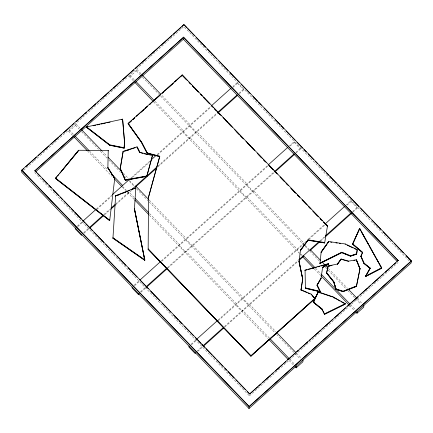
<?xml version="1.0" encoding="UTF-8"?>
<svg xmlns="http://www.w3.org/2000/svg" width="433" height="433" viewBox="0 0 433 433"><rect width="100%" height="100%" fill="white"/><g stroke="black" fill="none" stroke-linecap="round" stroke-linejoin="round"><path stroke-width="0.32" stroke-dasharray="2.17 1.62" d="M72.549 135.372L68.804 131.475L68.95 129.684L73.621 134.539M68.804 131.475L75.558 125.408L75.71 123.622L80.376 128.471M133.369 80.787L129.619 76.89L129.77 75.098L134.436 79.953M129.619 76.89L136.373 70.823L136.525 69.031L141.196 73.886M232.911 87.336L237.43 83.277L237.506 82.384L232.986 86.438M239.227 93.901L243.747 89.842L243.822 88.949L239.303 93.003M34.721 172.643L249.44 395.87L249.543 394.674M290.251 145.975L294.267 142.37L294.343 141.472L289.325 145.981M296.064 152.99L300.583 148.936L300.659 148.037L295.636 152.546M347.087 205.063L351.103 201.459L351.179 200.56L346.162 205.069M352.9 212.078L357.42 208.024L357.496 207.131L352.473 211.634M23.658 170.337L33.698 161.325M34.202 160.876L39.728 155.918M40.226 155.469L45.752 150.511M46.255 150.056L183.825 26.575L409.77 261.472M77.339 226.145L82.357 221.636M96.418 209.02L111.985 195.05M131.064 177.925L150.143 160.8M157.174 154.489L210.898 106.269M77.767 226.589L82.784 222.08M96.846 209.464L111.405 196.393M132.493 177.465L150.067 161.693M157.596 154.933L211.32 106.713M83.656 232.71L88.673 228.202M103.736 214.681L109.76 209.274M115.79 203.867L129.343 191.7M157.964 166.012L217.209 112.834M84.078 233.154L89.101 228.646M104.667 214.676L109.684 210.173M115.714 204.76L131.778 190.341M157.888 166.905L217.637 113.278M134.176 285.233L139.193 280.73M161.287 260.899L267.735 165.357M134.603 285.677L139.621 281.174M161.715 261.343L268.162 165.801M140.492 291.799L145.51 287.296M167.1 267.913L274.046 171.923M140.92 292.243L145.937 287.739M168.031 267.908L274.473 172.366M191.013 344.322L196.035 339.818M218.124 319.987L305.99 241.121M307.998 239.319L324.571 224.446M191.44 344.765L196.458 340.262M218.048 320.88L303.804 243.914L303.879 243.021L253.359 190.493L253.283 191.391L246.967 184.826L247.043 183.928L196.522 131.405L196.447 132.298L190.13 125.732L190.206 124.839L161.265 94.751M308.929 239.314L324.999 224.889M196.826 351.342L202.346 346.384M224.44 326.552L298.25 260.309M319.841 240.927L324.858 236.423M197.757 351.331L202.774 346.828M224.868 326.996L298.175 261.202M320.766 240.921L324.782 237.316M249.44 395.87L266.517 380.542M267.02 380.093L398.106 262.436M237.43 83.277L243.747 89.842M294.267 142.37L300.583 148.936M351.103 201.459L357.42 208.024M328.398 268.509L347.537 288.405M357.339 298.597L362.004 303.452M305.157 245.322L310.12 250.48M136.373 70.823L140.124 74.72M142.468 77.161L160.28 95.677M160.751 96.164L304.659 245.776M305.13 246.263L309.346 250.647M309.817 251.135L319.191 260.882M325.286 267.221L327.629 269.656M328.1 270.143L347.315 290.126M347.786 290.613L360.911 304.258M154.976 101.306L183.446 130.907L183.37 131.8L189.686 138.365L189.762 137.472L240.283 189.995L240.212 190.888L246.523 197.453L246.599 196.56L297.119 249.083L297.049 249.976L299.3 252.325M315.576 268.265L321.172 274.089M350.584 304.664L355.249 309.514M301.108 254.198L302.461 255.605M153.526 101.744L299.311 253.305M299.777 253.792L301.655 255.741M314.309 268.898L320.404 275.231M349.463 305.449L354.622 310.807M101.847 150.798L106.983 156.134M123.318 173.119L129.391 179.424M149.271 200.095L186.228 238.518L186.152 239.411L192.463 245.976L192.539 245.083L243.065 297.606L242.989 298.499L249.305 305.065L249.376 304.172L275.983 331.83M296.524 353.182L301.655 358.524M129.315 180.323L134.273 185.481M75.558 125.408L79.309 129.31M81.653 131.746L98.529 149.288M100.402 151.236L106.967 158.061M108.84 160.01L120.558 172.193M124.309 176.09L126.653 178.531M129.467 181.454L134.154 186.325M136.498 188.761L148.687 201.432M149.152 201.919L276.189 333.989M276.655 334.476L300.562 359.33M89.49 151.036L107.693 169.963M134.095 197.405L128.947 192.057L128.872 192.95L127.069 191.077M149.531 213.458L179.468 244.58L179.392 245.473L185.708 252.038L185.784 251.145L236.304 303.668L236.229 304.567L242.545 311.132L242.621 310.234L269.694 338.384M289.764 359.249L294.435 364.099M122.555 186.385L126.615 190.607M87.553 150.965L111.925 176.307M122.241 187.029L125.521 190.444M127.394 192.393L134.43 199.7M149.428 215.298L268.022 338.59M289.12 360.521L293.807 365.398"/><path stroke-width="0.65" d="M312.783 296.361L315.002 298.667L250.918 356.186L148.156 249.354L148.519 196.896L148.487 197.334L159.55 157.293M107.866 168.091L108.234 150.424L78.622 150.267L55.489 178.504L109.673 220.662L114.745 178.374L107.904 167.658L112.548 175.425M124.119 148.178L124.531 141.656L122.636 119.14L86.568 126.901L86.53 127.334L109.711 145.266L124.119 148.178L124.509 141.937M112.943 238.21L115.638 195.705L135.794 187.754L134.425 209.226L144.779 260.336L112.943 238.21L112.981 237.777L144.817 259.897L144.779 260.336M21.823 170.066L21.65 172.139L248.997 408.498L411.177 262.934L411.35 260.861L184.003 24.502L21.823 170.066L249.175 406.425L248.997 408.498M34.873 170.851L183.56 37.13L398.252 260.644L183.538 37.417L34.873 170.851L36.28 172.312M78.622 150.267L61.919 170.634M75.331 227.947L75.255 228.841L81.572 235.406L81.642 234.513M108.196 150.857L108.234 150.424M109.711 145.266L109.749 144.833L86.568 126.901M109.673 220.662L109.711 220.224L55.527 178.071M114.745 178.374L114.713 178.807L113.267 176.55M115.6 196.144L115.638 195.705M122.599 119.578L122.636 119.14M139.913 152.308L152.443 155.609L146.787 176.383L125.375 180.307L120.201 168.751L123.14 151.323L137.066 146.847L139.886 152.595L137.066 146.847M123.102 151.761L123.14 151.323M124.493 142.089L124.531 141.656M128.184 123.394L141.537 141.997L147.231 152.925L159.761 156.221L159.728 156.659L147.193 153.358L141.499 142.435L128.152 123.833L128.184 123.394L182.244 74.877L327.494 225.88L327.462 226.318L326.054 224.857M125.375 180.307L120.233 168.318M135.794 187.754L135.756 188.193L134.533 188.674M141.499 142.435L141.537 141.997M132.168 287.036L132.092 287.934L138.408 294.5L139.41 293.596M147.193 153.358L147.231 152.925M146.787 176.383L146.819 175.944L125.413 179.868M138.408 294.5L138.484 293.601M148.156 249.354L148.194 248.921L250.956 355.753L250.918 356.186M184.003 24.502L181.968 26.592M35.728 171.739L183.386 39.208L183.56 37.13M181.21 76.208L182.244 74.877M189.005 346.124L188.929 347.022L195.245 353.588L195.321 352.689M249.592 394.079L398.279 260.357M299.041 261.689L299.073 261.251L302.705 279.123L299.041 261.689L300.464 250.144L308.042 239.833L324.685 242.545L324.653 242.983L308.004 240.272L300.432 250.577L300.464 250.144M303.36 256.542L303.436 255.649L315.105 267.783M302.737 278.684L300.984 290.023L306.889 292.578M295.214 366.859L296.15 367.834L296.302 366.042M305.032 270.538L305.07 270.1L328.69 263.6L328.658 264.038L322.601 267.605L322.639 267.172L328.69 263.6M308.004 240.272L308.042 239.833M305.4 288.302L305.438 287.869L320.279 291.414L320.241 291.853L305.4 288.302L305.07 270.1M303.057 359.98L302.905 361.766L296.15 367.834M301.005 289.737L311.046 294.083L315.013 298.516L313.449 302.304L321.903 309.119L324.566 314.304L345.258 304.118L345.296 303.679L332.69 296.746L318.255 291.858L315.04 298.234L313.438 302.45L321.892 309.27L321.925 308.832L313.476 302.017M148.173 249.208L250.929 356.04L315.013 298.516L311.046 294.083M305.411 288.156L320.252 291.701L317.059 285.195L321.005 278.295L317.043 285.347L320.241 291.853M319.933 263.508L319.971 263.069L341.794 252.233L350.546 255.773L356.657 253.765L356.619 254.203L350.508 256.212L341.761 252.666L319.933 263.508L321.178 251.941L328.582 241.517L345.269 243.974L357.203 249.608L356.619 254.203M321.178 251.941L321.14 252.374L323.088 249.63M318.255 291.858L318.223 292.291L320.101 292.93M328.582 241.517L327.781 242.902M356.44 260.038L360.018 268.758L356.44 286.43L343.05 291.642L335.992 289.341L333.751 281.997L326.574 273.104L328.111 265.965L337.356 264.043L341.155 259.004L348.657 261.131L356.462 259.751L360.007 268.909L356.678 260.807M328.111 265.965L328.073 266.398L330.054 265.986M324.566 314.304L321.925 308.832M326.612 272.671L333.659 281.401L336.008 289.19L343.06 291.496L356.456 286.278M333.751 281.997L326.585 272.958M332.69 296.746L340.111 301.13M337.356 264.043L337.329 264.325L339.992 260.801M335.992 289.341L333.659 281.401M341.155 259.004L337.318 264.476M341.761 252.666L341.794 252.233M345.231 244.407L345.269 243.974M343.05 291.642L343.088 291.209L356.478 285.996L360.045 268.471M348.635 261.418L348.657 261.131M350.508 256.212L350.546 255.773M362.583 252.282L362.545 252.72L352.586 244.217L359.682 228.364L381.7 268.206L365.441 276.638L370.139 268.016L364.029 263.075L360.905 256.141L362.583 252.282L352.619 243.784M356.424 260.184L356.462 259.751M352.586 244.217L359.682 228.364M356.44 286.43L356.478 285.996M365.441 276.638L370.101 268.449L363.991 263.513L360.905 256.141M355.558 311.782L356.965 313.243L357.117 311.457M363.991 263.513L364.029 263.075M363.872 305.389L363.725 307.181L356.965 313.243M370.101 268.449L370.139 268.016M357.203 249.608L356.635 254.052L350.519 256.06L341.772 252.52L319.944 263.356M320.967 278.733L322.639 267.172M300.973 290.17L302.716 278.971L299.051 261.537M324.653 242.983L327.494 225.88M120.201 168.751L123.118 151.61M326.574 273.104L327.949 266.863M152.443 155.609L146.798 176.231L125.391 180.155L120.212 168.605M148.497 197.183L159.761 156.221M360.873 256.58L362.556 252.569L352.597 244.071L359.661 228.651L381.717 268.054L365.457 276.487L370.112 268.303L364.001 263.361L360.884 256.428M313.438 302.45L318.233 292.145L332.041 296.822M315.013 298.516L318.233 292.145M317.059 285.195L320.977 278.581M321.156 252.228L327.002 243.996M323.868 248.537L326.985 244.147M327.765 243.048L328.544 241.955M300.442 250.426L308.015 240.12L324.663 242.832M56.783 176.81L55.5 178.353L109.69 220.511M57.638 175.782L58.493 174.753M59.776 173.205L60.631 172.177M55.489 178.504L56.772 176.962M60.62 172.329L78.157 151.22M23.81 168.551L21.802 170.353L249.148 406.711L411.328 261.148L406.17 255.784M25.818 166.748L36.361 157.282M38.369 155.479L48.913 146.013M50.921 144.211L58.455 137.45M59.456 136.552L61.464 134.75M63.472 132.947L71.007 126.187M72.008 125.283L74.016 123.481M76.029 121.678L83.558 114.918M84.565 114.02L86.573 112.217M88.581 110.415L96.11 103.655M97.614 102.302L99.125 100.949M100.629 99.595L108.661 92.386M110.171 91.033L112.179 89.23M113.181 88.332L121.213 81.123M122.723 79.769L133.77 69.854M135.275 68.501L146.322 58.585M148.33 56.783L159.376 46.872M160.881 45.519L171.928 35.603M173.433 34.25L180.967 27.49M131.167 120.986L128.163 123.681L141.515 142.284L147.209 153.212L159.739 156.508M132.666 119.638L134.668 117.841M136.671 116.044L144.178 109.305M145.179 108.407L147.685 106.161M149.688 104.364L160.199 94.93M162.202 93.133L173.211 83.25M174.716 81.902L182.223 75.163L187.375 80.522M128.152 123.833L131.654 120.688M132.655 119.789L134.658 117.993M136.66 116.196L137.662 115.297M141.163 112.152L144.167 109.457M145.169 108.559L147.669 106.312M149.672 104.515L150.673 103.617M153.677 100.921L160.183 95.076M162.186 93.279L163.69 91.931M167.695 88.337L173.2 83.396M174.699 82.048L176.204 80.7M82.86 221.187L95.915 209.469M112.483 194.601L130.057 178.824M151.144 159.896L156.167 155.393M211.396 105.82L230.978 88.24M89.176 227.753L103.233 215.136M111.27 207.927L115.286 204.316M131.351 189.898L156.957 166.916M217.712 112.385L237.295 94.811M89.604 228.196L103.66 215.58M110.691 209.269L115.21 205.215M135.794 186.737L156.887 167.809M218.14 112.829L237.722 95.255M140.2 279.826L160.286 261.797M268.233 164.908L287.815 147.334M146.013 286.841L166.597 268.368M274.549 171.473L294.131 153.899M146.441 287.285L167.024 268.812M274.977 171.917L294.559 154.343M196.533 339.364L217.122 320.891M325.069 223.996L344.652 206.422M202.85 345.935L223.439 327.456M298.748 259.854L318.834 241.831M325.362 235.969L350.968 212.987M203.277 346.378L223.861 327.9M299.176 260.298L303.695 256.244M310.223 250.388L319.765 241.825M325.286 236.867L351.396 213.431M250.956 355.753L315.04 298.234M250.095 393.629L257.624 386.864M258.631 385.965L260.639 384.163M262.647 382.355L270.181 375.595M271.188 374.697L273.196 372.889M275.204 371.086L282.738 364.326M283.745 363.422L285.753 361.62M287.761 359.818L295.295 353.057M296.8 351.704L298.31 350.351M299.815 348.998L307.852 341.789M309.357 340.435L310.862 339.082M311.868 338.178L320.404 330.52M321.914 329.167L323.419 327.813M324.425 326.91L332.961 319.245M334.471 317.898L345.518 307.977M347.526 306.174L358.075 296.708M360.083 294.905L367.617 288.145M368.624 287.241L370.632 285.439M372.64 283.637L380.174 276.871M381.175 275.973L383.189 274.17M385.197 272.368L392.731 265.602M393.732 264.704L395.74 262.901M249.175 406.425L411.35 260.861M322.617 267.459L328.669 263.886L321.01 265.997M365.479 276.2L381.738 267.767M324.604 313.871L345.296 303.679M324.582 314.158L345.269 303.966L341.258 301.763M115.616 195.992L129.662 190.45M130.885 189.968L135.767 188.041M118.047 195.18L119.876 194.455M123.54 193.01L125.375 192.29M123.746 151.409L135.139 147.745M125.635 150.944L128.801 149.926M305.048 270.387L306.965 269.862M308.236 269.51L316.539 267.226M317.817 266.874L319.733 266.349M322.91 265.618L324.826 265.093M326.103 264.742L328.658 264.038M87.856 126.901L86.546 127.183L109.728 145.12L124.136 148.032M93.1 125.776L95.725 125.213M97.035 124.926L99.66 124.363M100.97 124.082L105.56 123.096M106.875 122.815L110.15 122.106M121.3 119.708L122.609 119.427L124.439 141.429M328.09 266.252L329.405 265.976M330.725 265.7L332.046 265.429M353.837 260.498L355.136 260.265M330.563 242.096L331.895 242.296M335.9 242.886L337.237 243.081M339.239 243.373L340.571 243.573M109.749 144.833L124.157 147.745M141.142 152.925L143.02 153.423M144.27 153.747L148.032 154.738M341.128 259.291L348.008 261.24M336.03 288.903L343.088 291.209M308.069 293.087L309.839 293.855M347.033 245.105L353.003 247.92M354.194 248.482L356.581 249.614M333.226 297.498L334.373 298.126M112.953 238.063L144.795 260.184L134.463 208.787L144.817 259.897M184.447 25.276L186.791 27.712M187.727 28.686L194.293 35.511M196.165 37.46L205.54 47.208M207.418 49.156L216.792 58.899M218.665 60.853L228.039 70.595M229.918 72.549L239.292 82.292M241.165 84.24L250.074 93.501M252.883 96.424L257.575 101.3M258.512 102.275L261.321 105.197M264.135 108.12L268.823 112.997M269.759 113.971L272.574 116.894M275.388 119.817L280.075 124.693M281.012 125.667L283.821 128.59M286.17 131.026L291.322 136.39M292.259 137.364L295.073 140.287M296.946 142.235L302.575 148.086M303.982 149.547L306.326 151.983M308.199 153.931L313.822 159.782M315.229 161.244L317.573 163.679M318.98 165.141L325.075 171.473M326.482 172.94L328.826 175.376M329.762 176.35L336.322 183.17M337.729 184.631L347.575 194.866M348.982 196.328L358.827 206.563M360.7 208.511L369.609 217.772M371.952 220.208L380.856 229.468M383.2 231.904L392.109 241.165M394.452 243.6L403.356 252.861M183.386 39.208L397.164 261.462M188.783 81.983L191.126 84.419M192.528 85.88L198.623 92.213M200.495 94.161L202.368 96.11M203.775 97.571L209.864 103.904M211.742 105.852L213.615 107.801M214.552 108.775L221.111 115.589M222.984 117.538L232.359 127.28M234.697 129.716L243.6 138.971M245.944 141.407L254.848 150.662M257.191 153.098L262.344 158.456M263.28 159.431L266.089 162.353M268.904 165.276L273.591 170.147M274.527 171.122L277.337 174.044M280.151 176.967L284.833 181.838M285.769 182.813L288.584 185.735M290.927 188.171L296.08 193.529M297.487 194.991L299.825 197.426M302.169 199.862L307.322 205.22M308.729 206.682L311.073 209.117M312.945 211.066L318.569 216.911M319.976 218.373L322.32 220.808M323.722 222.27L327.472 226.167M182.206 75.31L186.428 79.694M189.237 82.616L190.174 83.591M192.517 86.026L193.924 87.488M194.861 88.462L197.67 91.385M200.484 94.307L201.421 95.282M203.764 97.717L205.166 99.179M206.103 100.153L208.917 103.076M211.726 105.998L212.663 106.973M214.541 108.921L216.413 110.87M217.35 111.844L220.159 114.767M225.317 120.125L227.661 122.561M229.062 124.022L231.406 126.458M236.093 131.329L238.902 134.252M240.31 135.713L242.653 138.149M247.335 143.02L250.15 145.943M252.022 147.891L253.895 149.84M258.111 154.224L261.391 157.634M263.269 159.582L265.142 161.531M268.893 165.428L272.638 169.325M274.511 171.273L276.389 173.222M280.135 177.119L283.886 181.016M286.229 183.451L287.631 184.913M290.911 188.323L295.127 192.707M297.471 195.142L298.878 196.604M302.158 200.014L306.375 204.398M308.718 206.833L310.125 208.295M312.935 211.217L313.871 212.192M314.807 213.166L317.622 216.089M320.431 219.011L321.367 219.986M323.711 222.421L325.118 223.883M142.592 75.342L160.8 94.27M310.196 249.587L320.463 260.26M322.331 262.203L324.663 264.628M325.6 265.597L327.933 268.027M348.473 289.379L356.873 298.11M135.838 81.409L154.505 100.819M321.643 274.576L350.113 304.177M134.777 82.248L153.055 101.257M302.591 256.715L313.838 268.411M320.869 275.718L348.998 304.962M81.777 129.927L101.382 150.311M107.914 157.103L121.922 171.663M135.702 185.99L148.8 199.608M276.92 332.804L296.058 352.7M75.017 135.994L89.025 150.554M111.427 173.844L122.631 185.492M135.026 198.379L148.595 212.484M270.16 338.866L289.298 358.762M73.956 136.833L87.082 150.478M114.74 179.235L121.77 186.542M134.896 200.187L148.957 214.811M268.963 339.564L288.183 359.547M34.894 170.564L249.614 393.792M37.687 173.774L40.031 176.215M42.374 178.65L47.533 184.009M48.94 185.476L51.283 187.911M53.156 189.86L58.785 195.711M60.187 197.172L62.531 199.608M63.938 201.069L70.032 207.407M71.44 208.868L73.783 211.304M74.725 212.278L81.285 219.103M82.692 220.565L85.036 223M85.972 223.98L92.538 230.8M93.945 232.261L103.79 242.496M105.663 244.45L115.043 254.198M116.915 256.147L125.824 265.407M128.168 267.843L137.077 277.104M139.421 279.539L148.324 288.8M150.673 291.236L159.577 300.497M162.391 303.425L167.078 308.296M168.015 309.27L170.829 312.198M173.644 315.121L178.331 319.992M179.267 320.967L182.082 323.895M184.426 326.33L189.584 331.694M190.52 332.668L193.334 335.591M195.207 337.54L200.836 343.391M201.773 344.365L204.587 347.288M205.989 348.749L212.083 355.087M213.025 356.061L215.369 358.497M216.776 359.958L222.871 366.296M224.743 368.245L226.621 370.193M228.023 371.66L234.118 377.993M235.996 379.941L237.869 381.895M238.81 382.869L245.37 389.689M247.248 391.643L249.121 393.592M107.877 167.944L114.723 178.661M359.65 228.797L360.305 229.977M361.295 231.742L367.216 242.323M367.877 243.503L368.537 244.677M369.192 245.852L372.813 252.325M373.473 253.5L375.449 257.029M376.104 258.203L378.41 262.322M379.07 263.497L381.7 268.206M137.028 147.28L139.875 152.746M317.08 284.909L320.279 291.414M333.767 281.851L336.008 289.19"/></g></svg>
